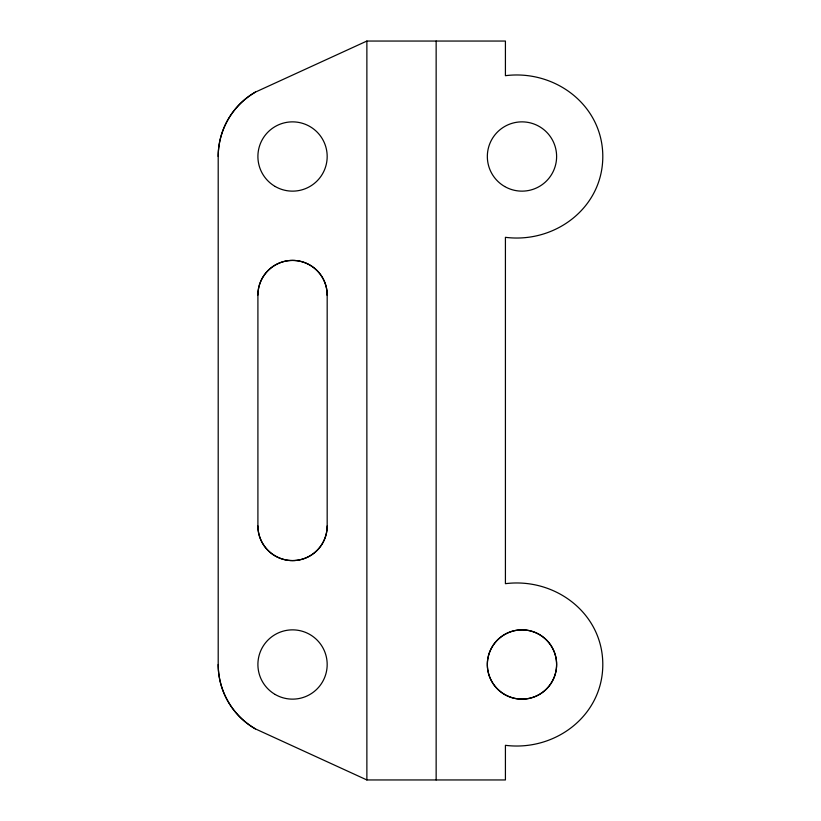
<?xml version="1.0" encoding="UTF-8"?>
<svg xmlns="http://www.w3.org/2000/svg" width="821" height="821" viewBox="0 0 821 821"><rect width="100%" height="100%" fill="white"/><g stroke="black" fill="none" stroke-linecap="round" stroke-linejoin="round"><path stroke-width="1.23" d="M255.372 92.126L366.874 41.05L505.418 41.05L505.418 75.686C554.822 69.426 602.768 104.975 602.799 156.503C602.768 208.031 554.822 243.58 505.418 237.32L505.418 583.68C554.822 577.42 602.768 612.969 602.799 664.497C602.768 716.025 554.822 751.574 505.418 745.314L505.418 779.95L366.874 779.95L255.372 728.874A74.331 74.331 0 0 1 218.201 664.497L218.201 156.503A74.331 74.331 0 0 1 255.372 92.126A74.331 74.331 0 0 0 218.201 156.503M436.146 41.05L436.146 779.95M366.874 41.05L366.874 779.95M327.179 295.047L327.179 525.953A34.636 34.636 0 0 1 292.543 560.589A34.636 34.636 0 0 1 257.907 525.953L257.907 295.047A34.636 34.636 0 0 1 292.543 260.411A34.636 34.636 0 0 1 327.179 295.047A34.636 34.636 0 0 0 292.543 260.411A34.636 34.636 0 0 0 257.907 295.047M327.179 525.953A34.636 34.636 0 0 1 292.543 560.589A34.636 34.636 0 0 1 257.907 525.953M255.372 728.874A74.331 74.331 0 0 1 218.201 664.497M275.22 694.494A34.636 34.636 0 0 0 327.179 664.497A34.636 34.636 0 0 0 275.22 634.5A34.636 34.636 0 0 0 275.22 694.494M275.22 186.5A34.636 34.636 0 0 0 327.179 156.503A34.636 34.636 0 0 0 275.22 126.506A34.636 34.636 0 0 0 275.22 186.5M504.658 186.5A34.636 34.636 0 0 0 556.617 156.503A34.636 34.636 0 0 0 504.658 126.506A34.636 34.636 0 0 0 504.658 186.5M504.658 694.494A34.636 34.636 0 0 0 556.617 664.497A34.636 34.636 0 0 0 504.658 634.5A34.636 34.636 0 0 0 504.658 694.494A34.636 34.636 0 0 0 556.617 664.497A34.636 34.636 0 0 0 504.658 634.5A34.636 34.636 0 0 0 504.658 694.494"/></g></svg>
